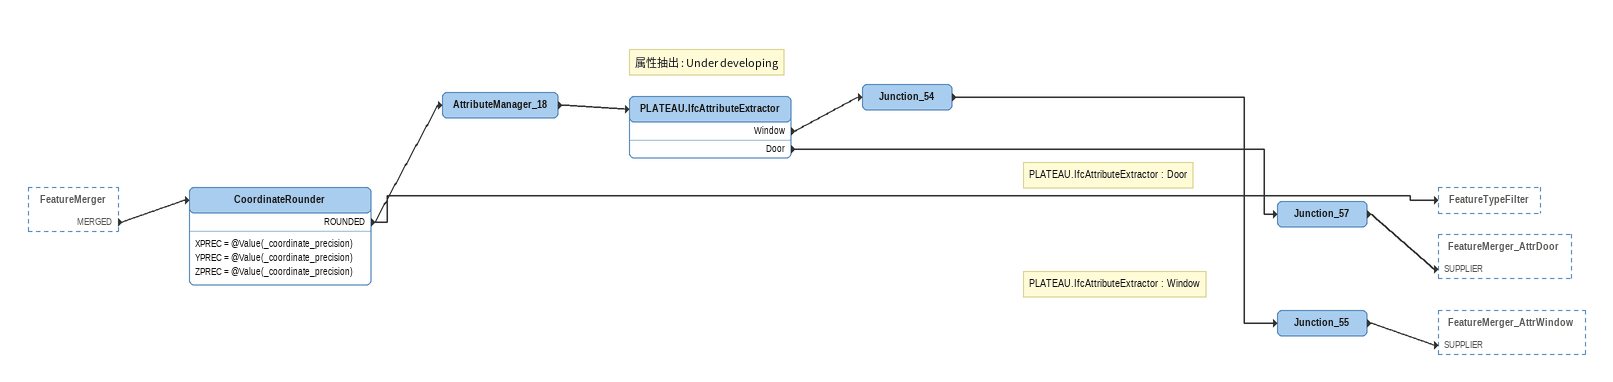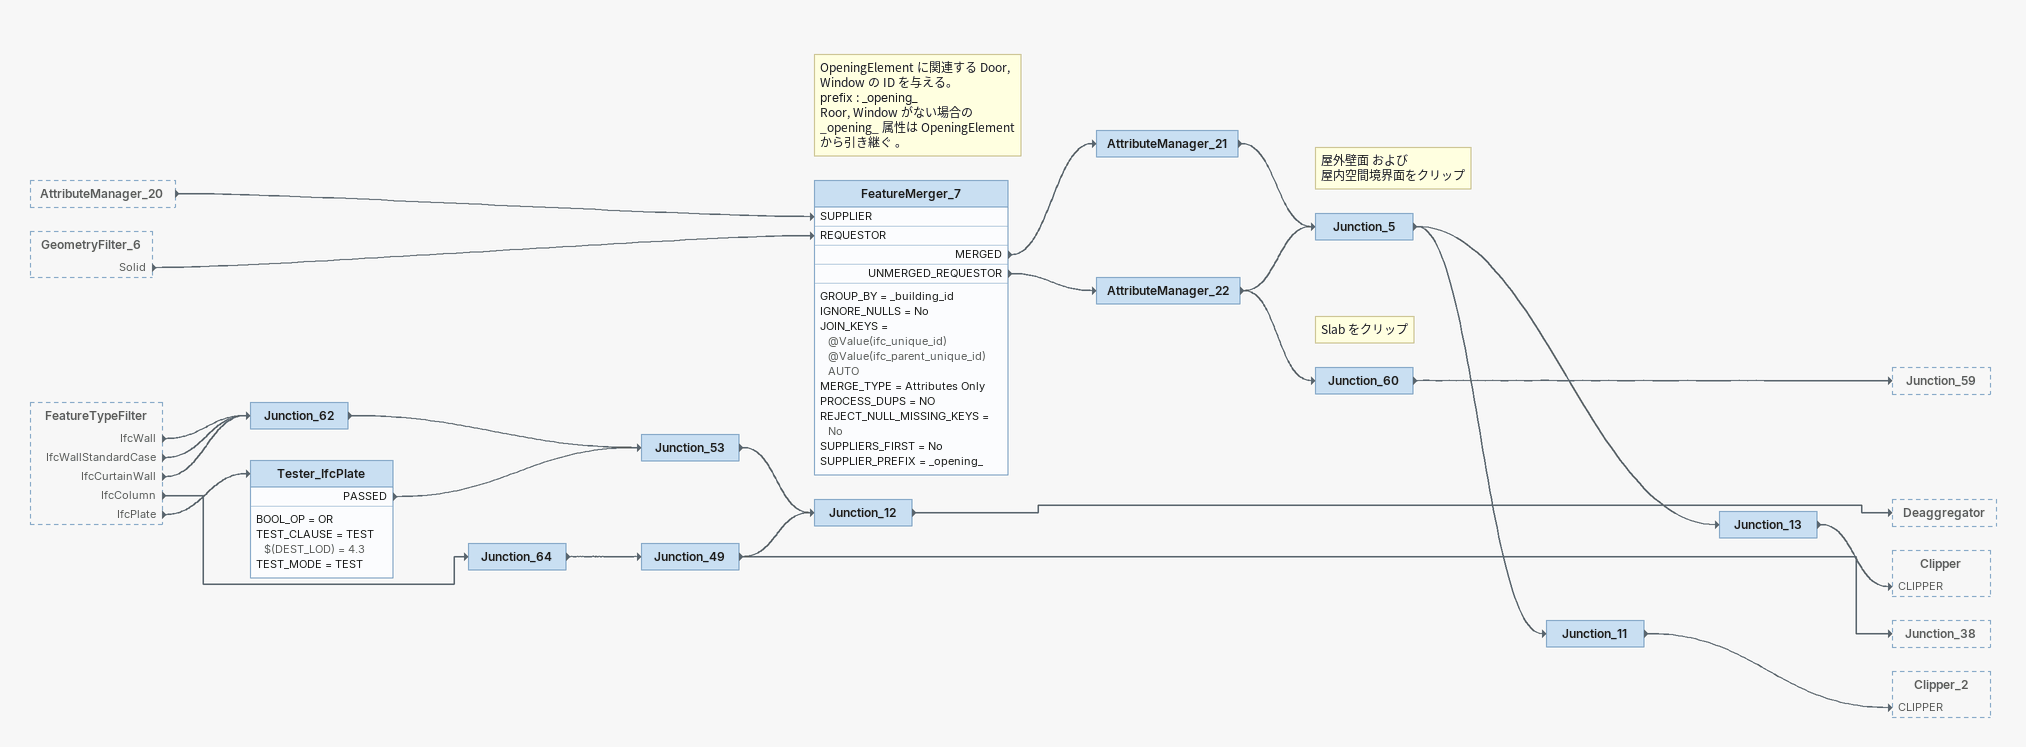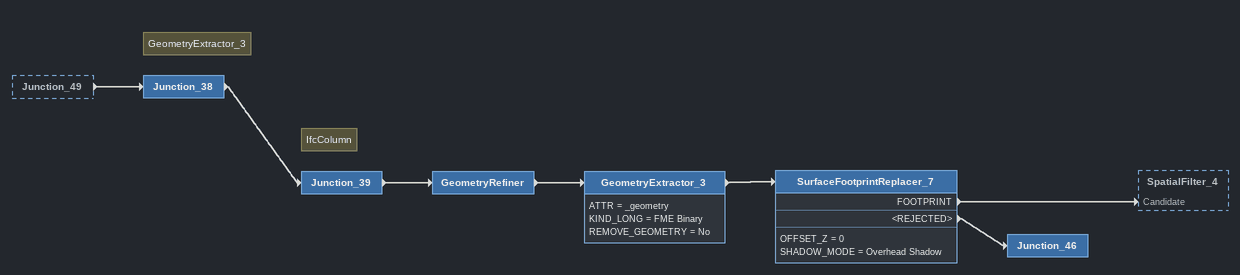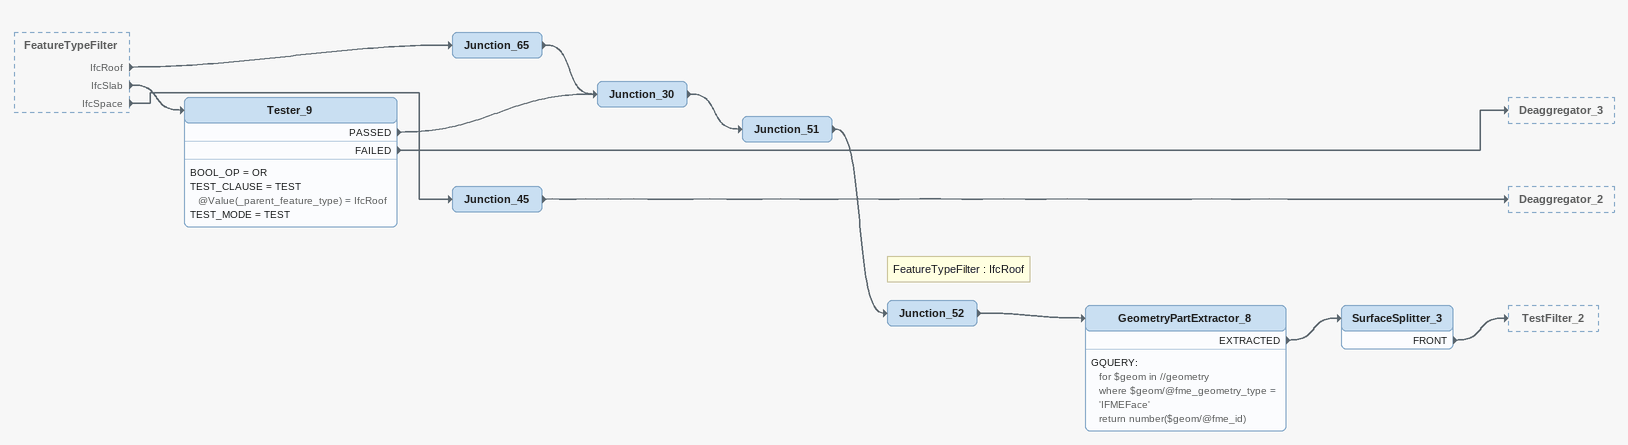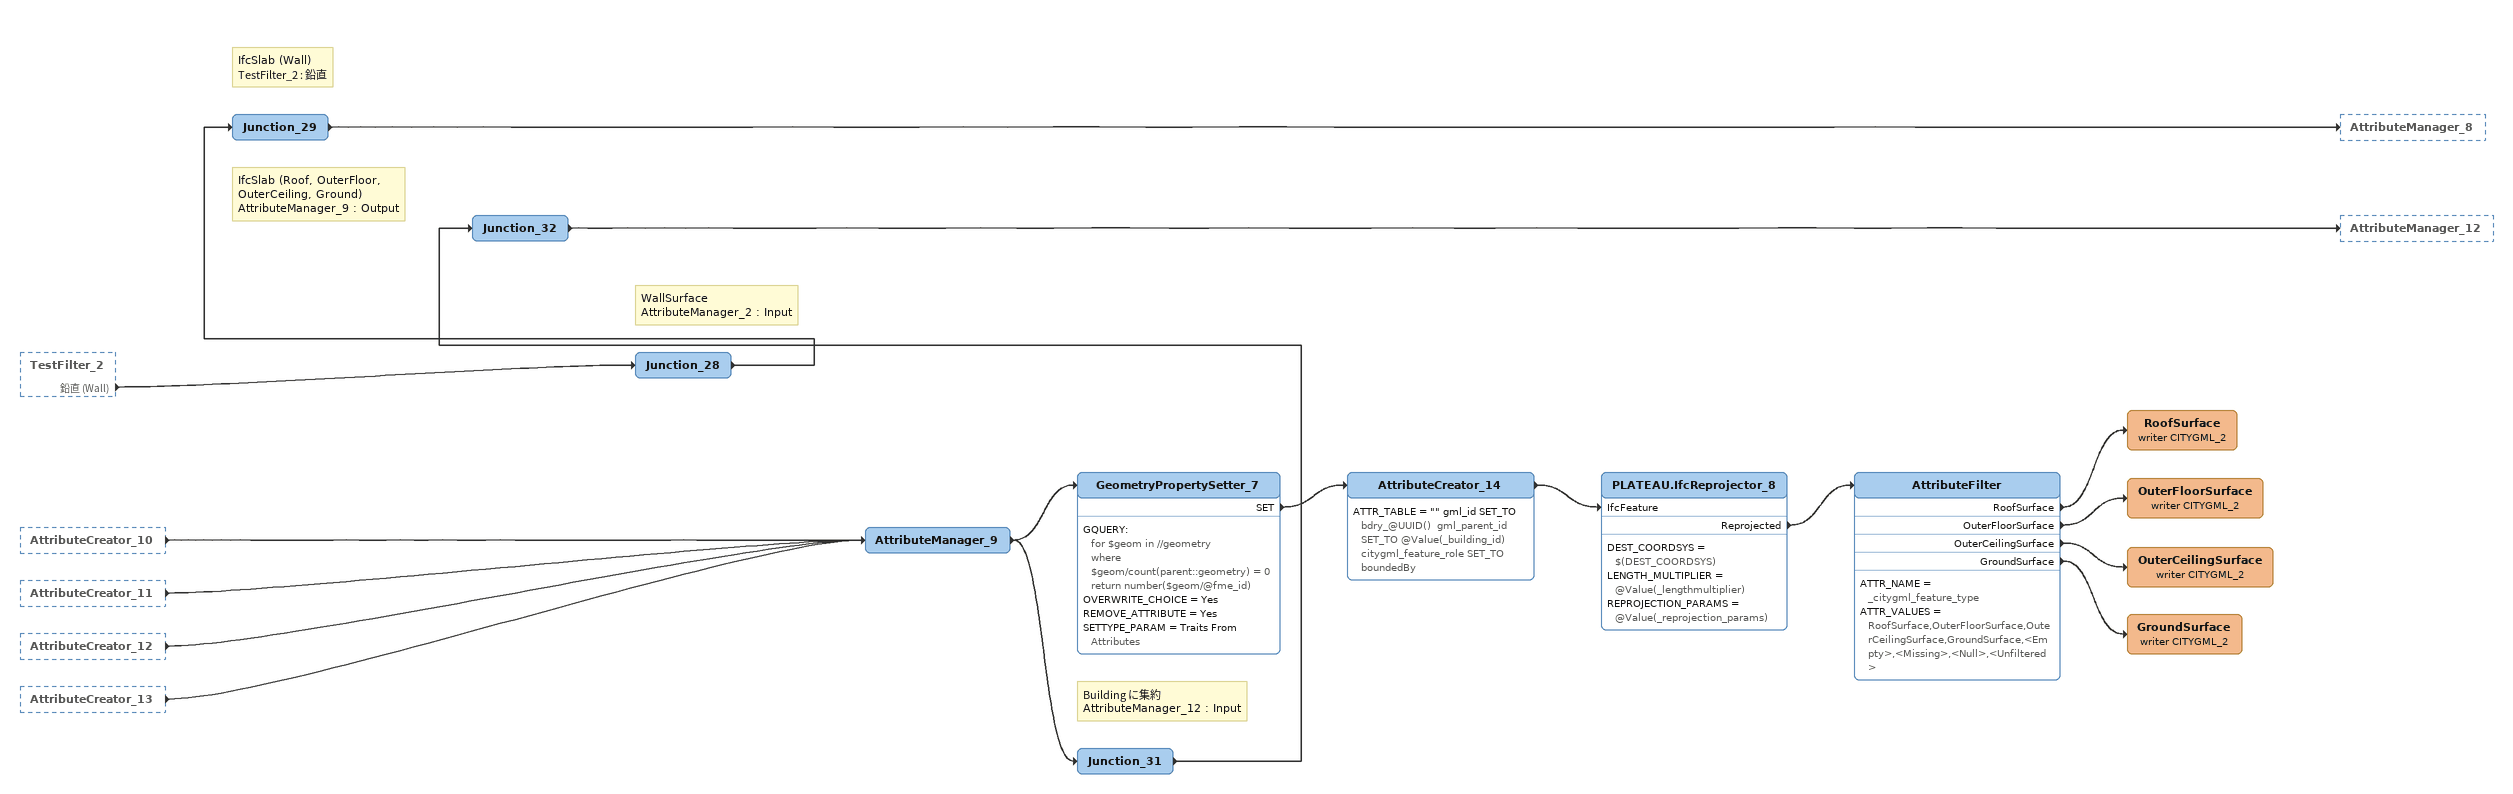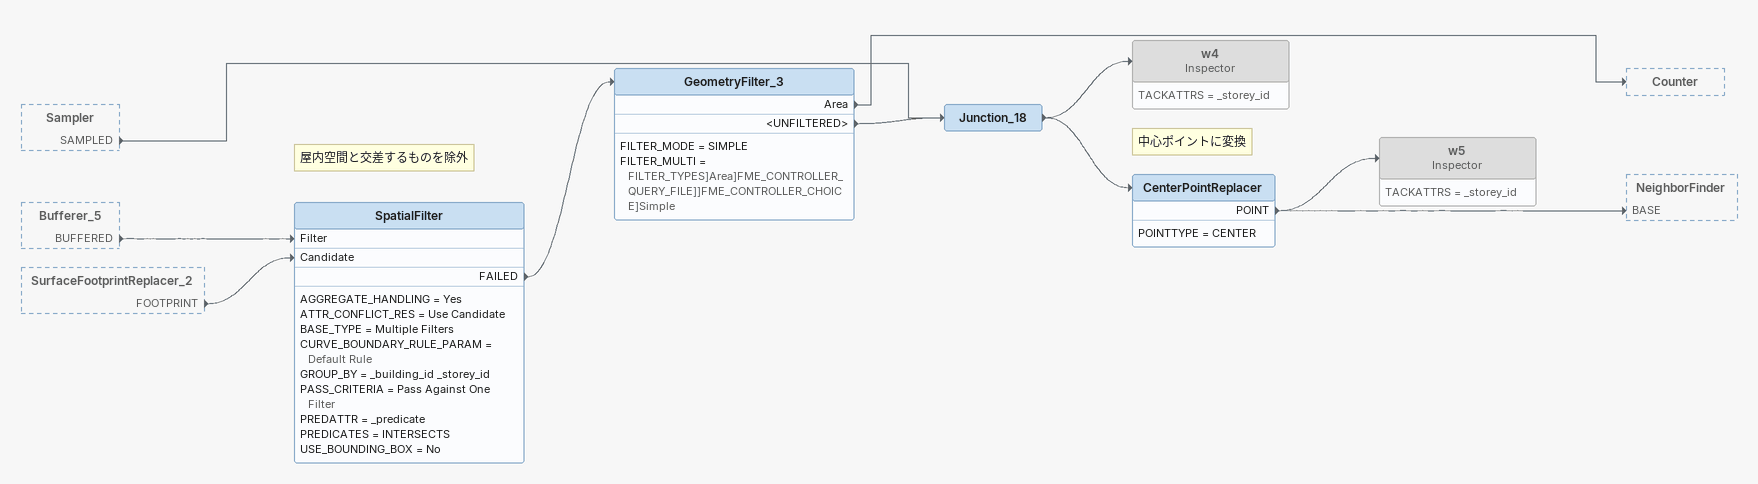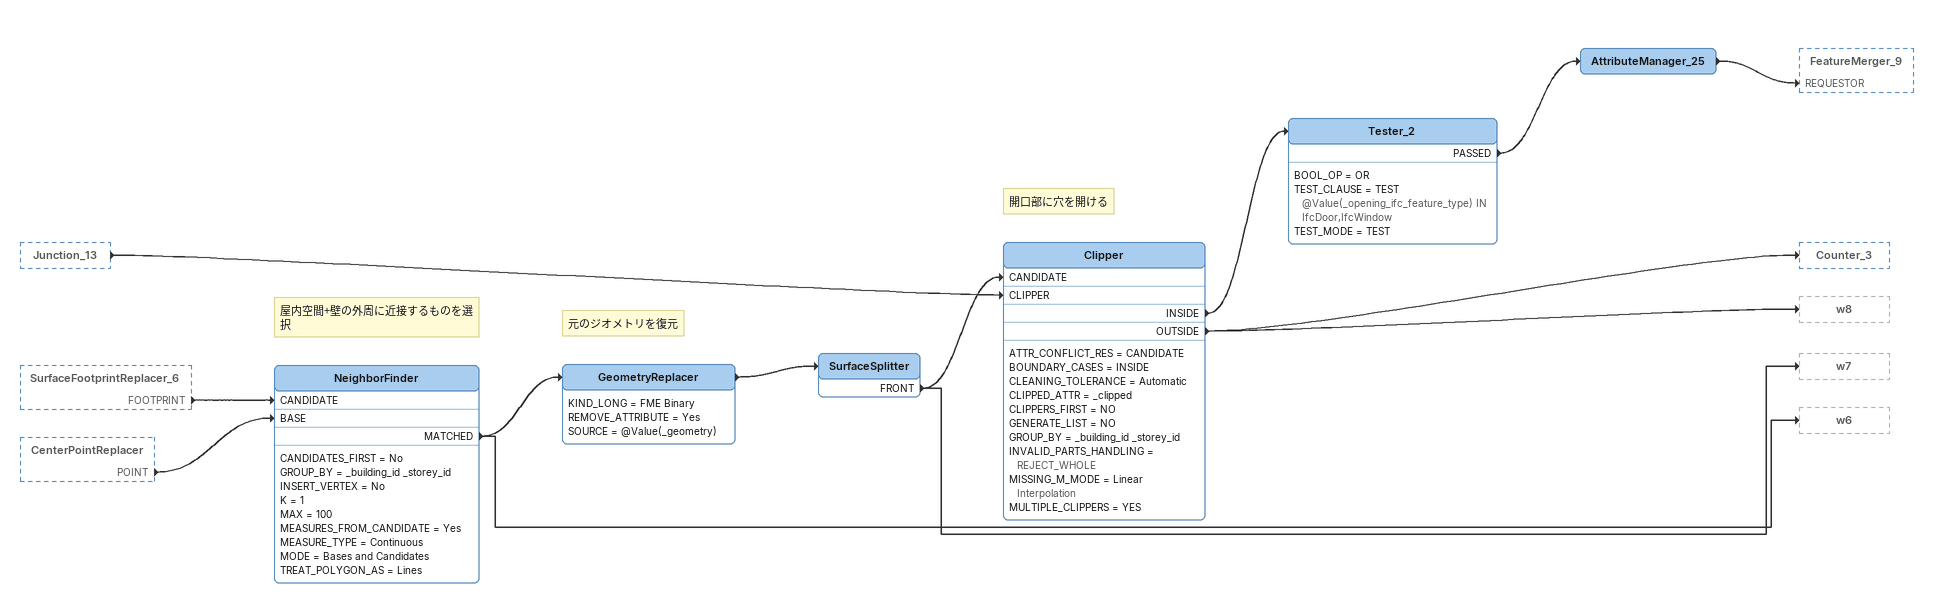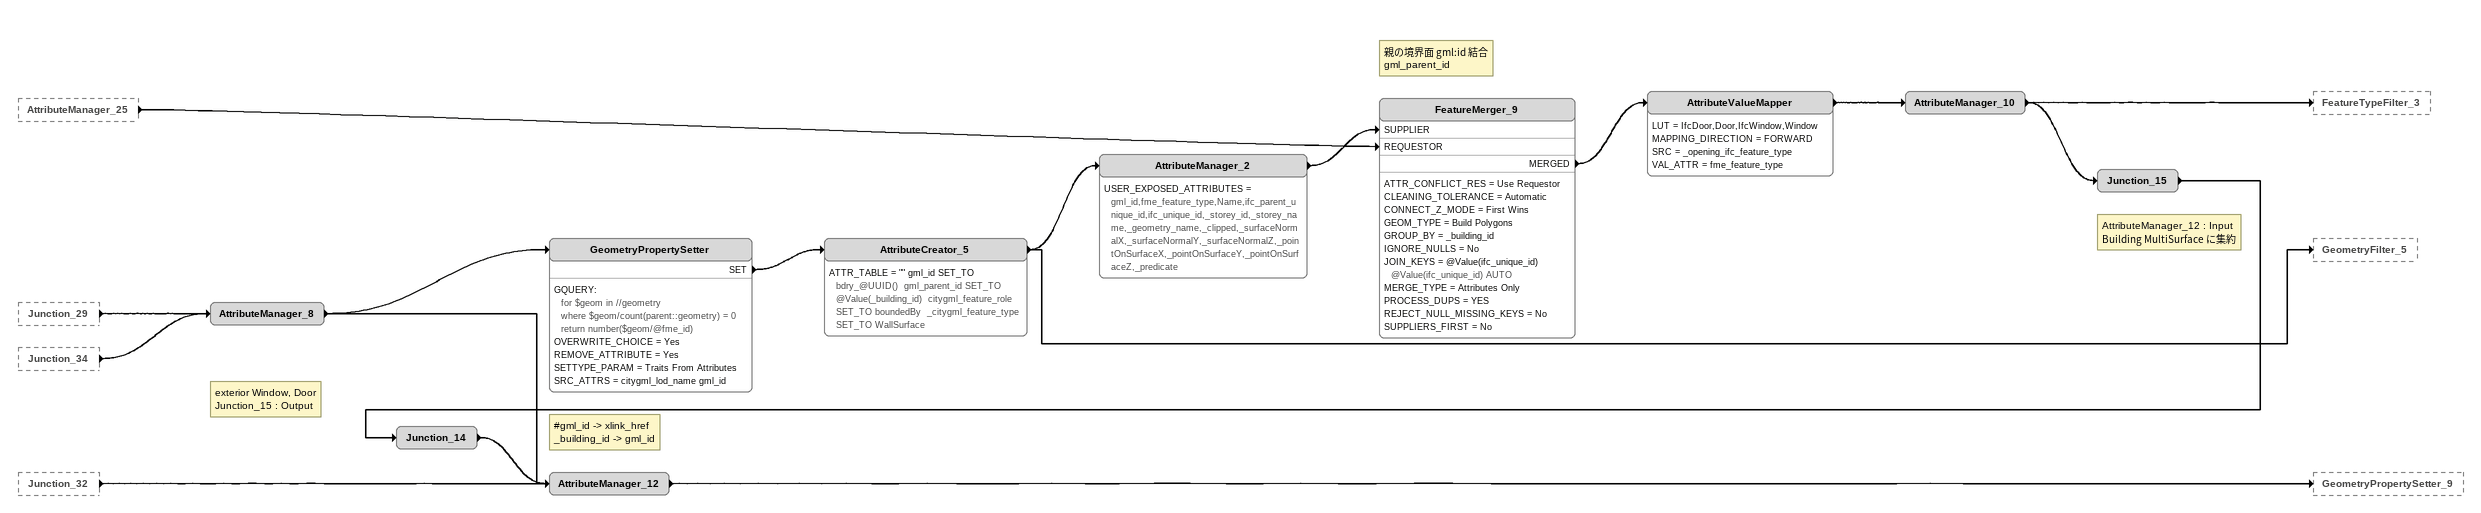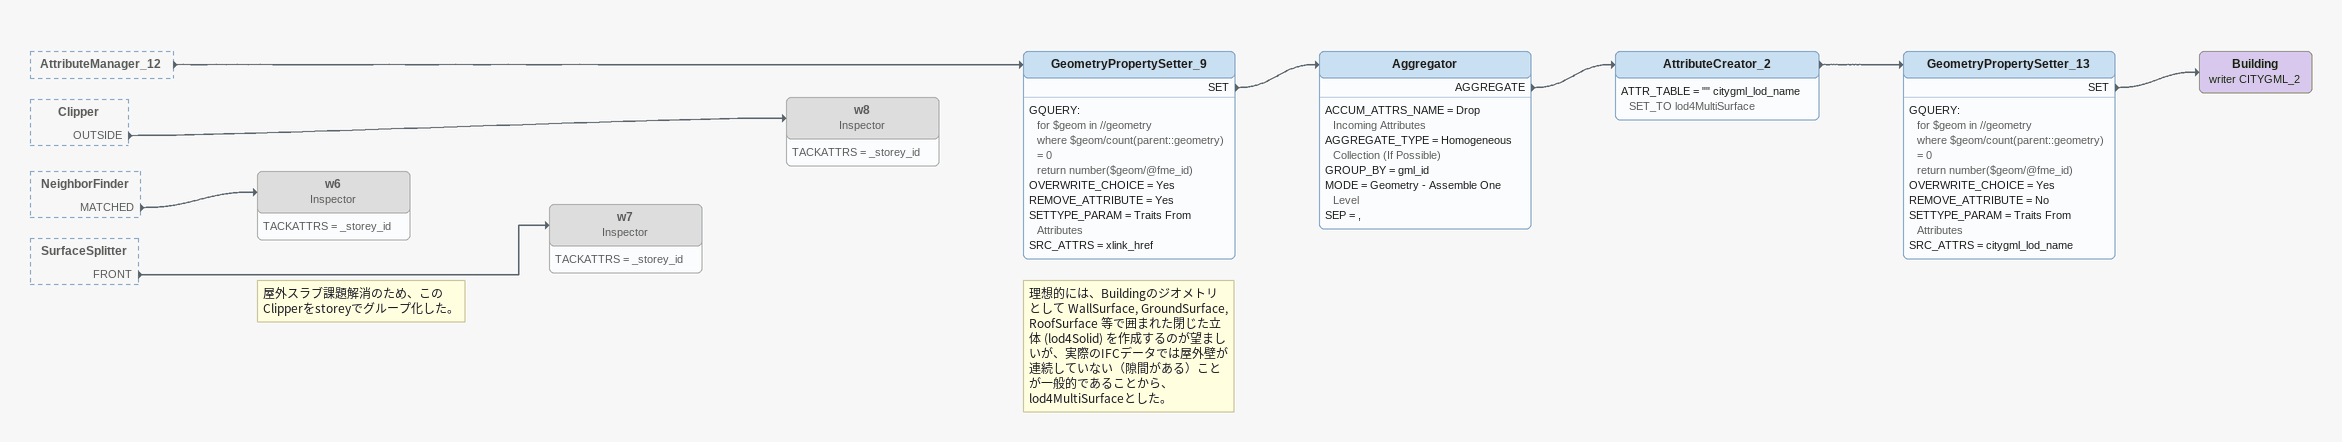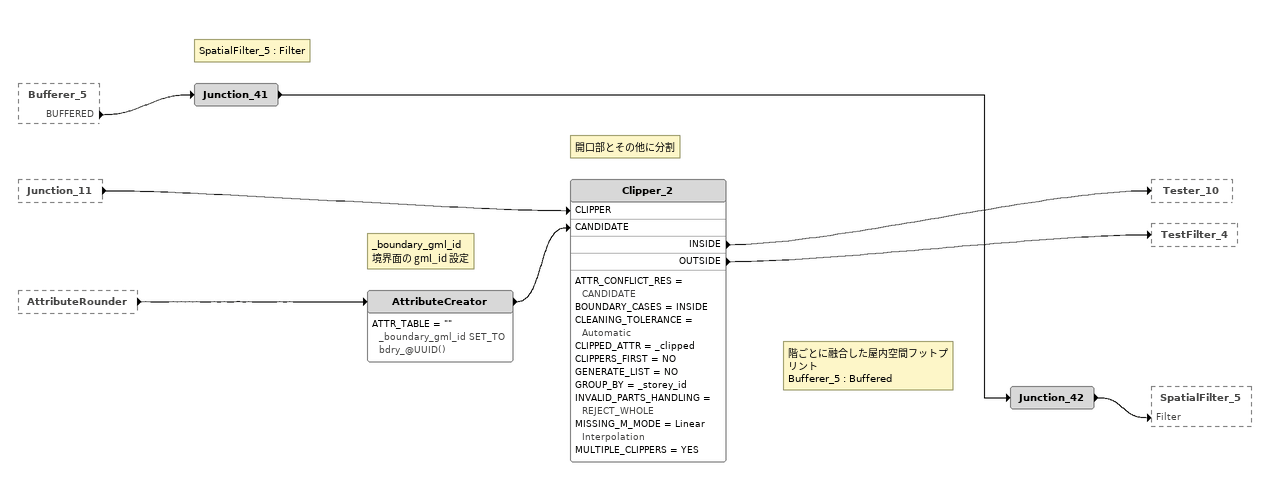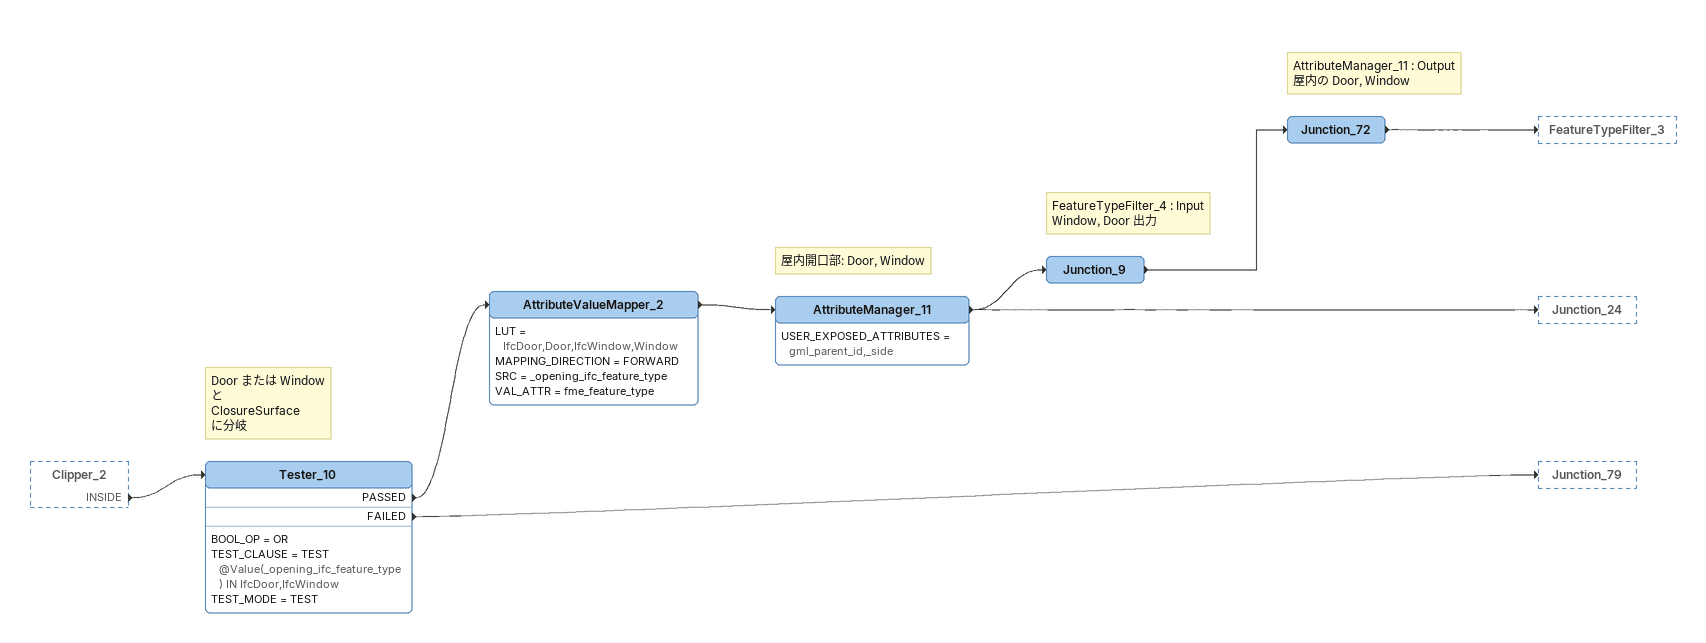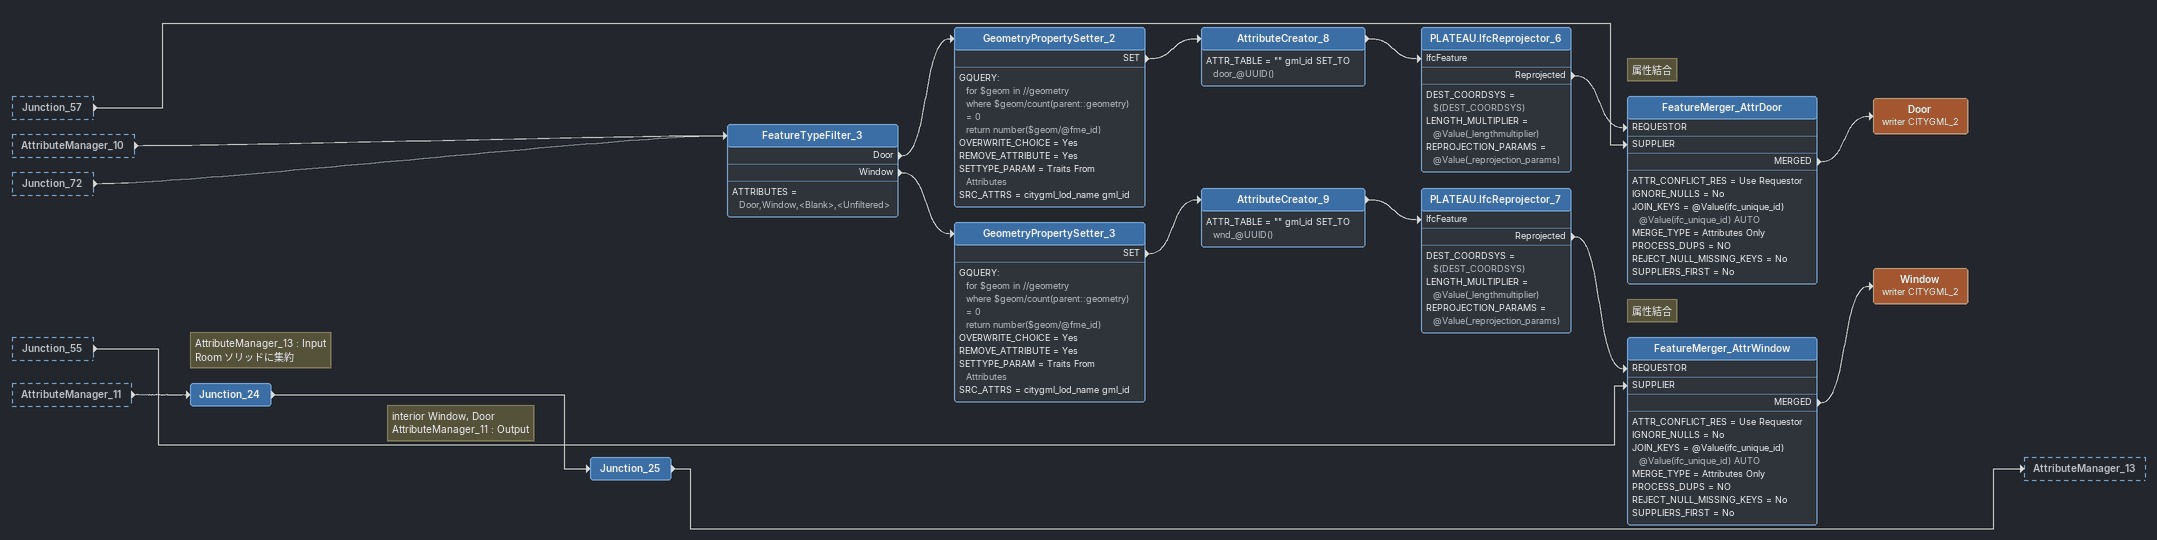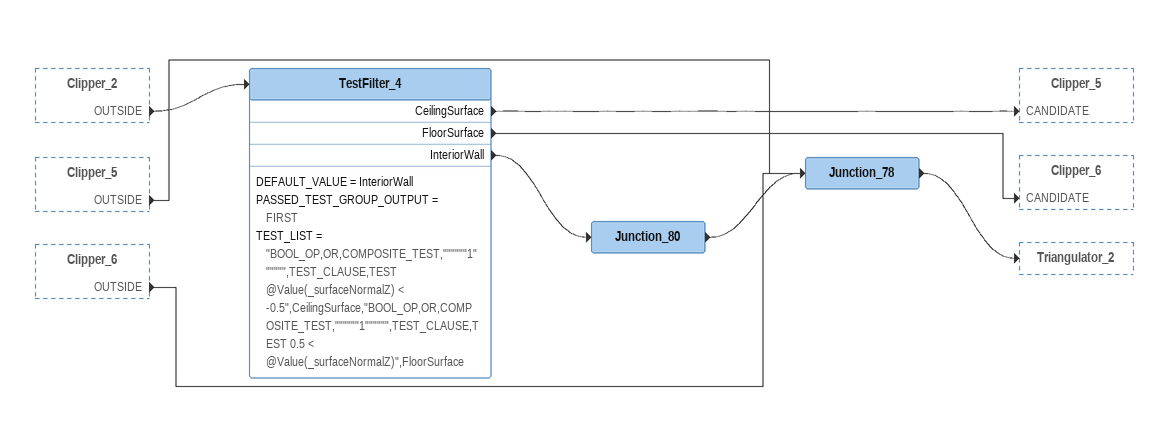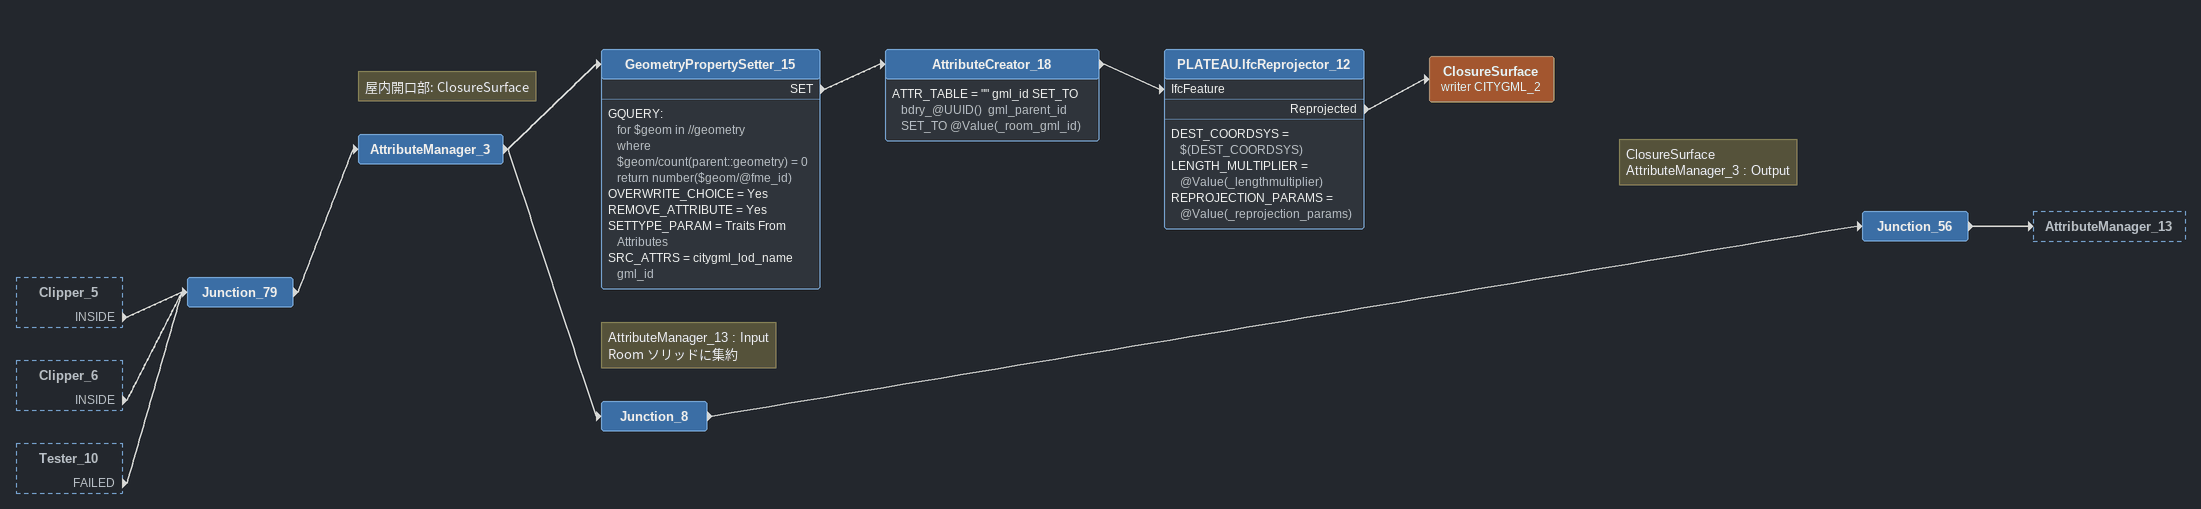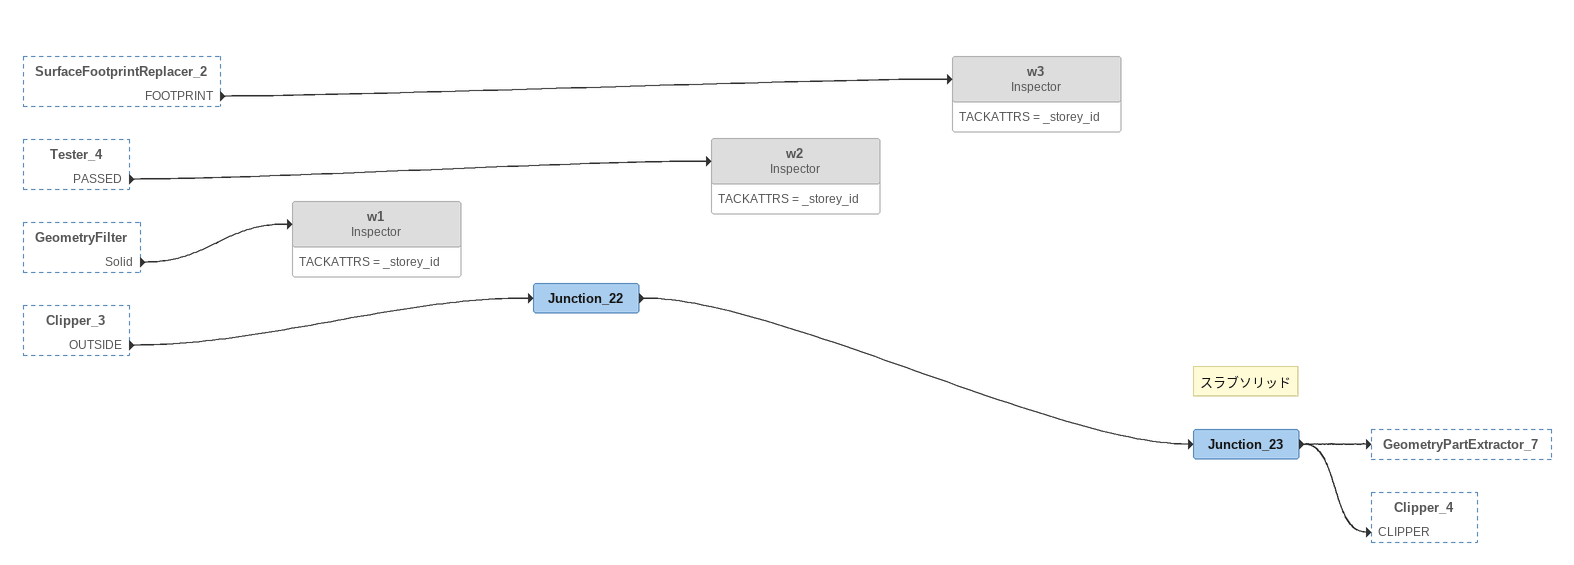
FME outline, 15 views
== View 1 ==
FeatureMerger [outside]
    MERGED -> CoordinateRounder
CoordinateRounder
    XPREC = @Value(_coordinate_precision)
    YPREC = @Value(_coordinate_precision)
    ZPREC = @Value(_coordinate_precision)
    ROUNDED -> FeatureTypeFilter
    ROUNDED -> AttributeManager_18
AttributeManager_18
    -> PLATEAU.IfcAttributeExtractor
Note: 属性抽出 : Under developing
PLATEAU.IfcAttributeExtractor
    Window -> Junction_54
    Door -> Junction_57
Junction_54
    -> Junction_55
Note: PLATEAU.IfcAttributeExtractor : Window
Junction_55
    -> FeatureMerger_AttrWindow [SUPPLIER]
Note: PLATEAU.IfcAttributeExtractor : Door
Junction_57
    -> FeatureMerger_AttrDoor [SUPPLIER]

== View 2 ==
AttributeManager_20 [outside]
    -> FeatureMerger_7 [SUPPLIER]
GeometryFilter_6 [outside]
    Solid -> FeatureMerger_7 [REQUESTOR]
FeatureTypeFilter [outside]
    IfcWall -> Junction_62
    IfcWallStandardCase -> Junction_62
    IfcCurtainWall -> Junction_62
    IfcColumn -> Junction_64
    IfcPlate -> Tester_IfcPlate
Note: OpeningElement に関連する Door, Window の ID を与える。 / prefix : _opening_ / Roor, Window がない場合の _opening_ 属性は OpeningElement から引き継ぐ 。
FeatureMerger_7
    GROUP_BY = _building_id
    IGNORE_NULLS = No
    JOIN_KEYS = @Value(ifc_unique_id) @Value(ifc_parent_unique_id) AUTO
    MERGE_TYPE = Attributes Only
    PROCESS_DUPS = NO
    REJECT_NULL_MISSING_KEYS = No
    SUPPLIERS_FIRST = No
    SUPPLIER_PREFIX = _opening_
    MERGED -> AttributeManager_21
    UNMERGED_REQUESTOR -> AttributeManager_22
AttributeManager_21
    -> Junction_5
AttributeManager_22
    -> Junction_5
    -> Junction_60
Note: 屋外壁面 および / 屋内空間境界面をクリップ
Junction_5
    -> Junction_11
    -> Junction_13
Junction_13
    -> Clipper [CLIPPER]
Junction_11
    -> Clipper_2 [CLIPPER]
Note: Slab をクリップ
Junction_60
    -> Junction_59
Junction_62
    -> Junction_53
Tester_IfcPlate
    BOOL_OP = OR
    TEST_CLAUSE = TEST $(DEST_LOD) = 4.3
    TEST_MODE = TEST
    PASSED -> Junction_53
Junction_53
    -> Junction_12
Junction_64
    -> Junction_49
Junction_49
    -> Junction_12
    -> Junction_38
Junction_12
    -> Deaggregator

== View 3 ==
Junction_49 [outside]
    -> Junction_38
Note: GeometryExtractor_3
Junction_38
    -> Junction_39
Note: IfcColumn
Junction_39
    -> GeometryRefiner
GeometryRefiner
    -> GeometryExtractor_3
GeometryExtractor_3
    ATTR = _geometry
    KIND_LONG = FME Binary
    REMOVE_GEOMETRY = No
    -> SurfaceFootprintReplacer_7
SurfaceFootprintReplacer_7
    OFFSET_Z = 0
    SHADOW_MODE = Overhead Shadow
    FOOTPRINT -> SpatialFilter_4 [Candidate]
    <REJECTED> -> Junction_46
Junction_46

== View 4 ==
FeatureTypeFilter [outside]
    IfcRoof -> Junction_65
    IfcSlab -> Tester_9
    IfcSpace -> Junction_45
Junction_65
    -> Junction_30
Tester_9
    BOOL_OP = OR
    TEST_CLAUSE = TEST @Value(_parent_feature_type) = IfcRoof
    TEST_MODE = TEST
    PASSED -> Junction_30
    FAILED -> Deaggregator_3
Junction_30
    -> Junction_51
Junction_51
    -> Junction_52
Note: FeatureTypeFilter : IfcRoof
Junction_52
    -> GeometryPartExtractor_8
GeometryPartExtractor_8
    GQUERY:
      for $geom in //geometry
      where $geom/@fme_geometry_type = 'IFMEFace'
      return number($geom/@fme_id)
    EXTRACTED -> SurfaceSplitter_3
SurfaceSplitter_3
    FRONT -> TestFilter_2
Junction_45
    -> Deaggregator_2

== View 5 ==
TestFilter_2 [outside]
    鉛直 (Wall) -> Junction_28
AttributeCreator_10 [outside]
    -> AttributeManager_9
AttributeCreator_11 [outside]
    -> AttributeManager_9
AttributeCreator_12 [outside]
    -> AttributeManager_9
AttributeCreator_13 [outside]
    -> AttributeManager_9
Note: WallSurface / AttributeManager_2 : Input
Junction_28
    -> Junction_29
Note: IfcSlab (Wall) / TestFilter_2 : 鉛直
Junction_29
    -> AttributeManager_8
AttributeManager_9
    -> Junction_31
    -> GeometryPropertySetter_7
GeometryPropertySetter_7
    GQUERY:
      for $geom in //geometry
      where $geom/count(parent::geometry) = 0
      return number($geom/@fme_id)
    OVERWRITE_CHOICE = Yes
    REMOVE_ATTRIBUTE = Yes
    SETTYPE_PARAM = Traits From Attributes
    SET -> AttributeCreator_14
AttributeCreator_14
    ATTR_TABLE = "" gml_id SET_TO bdry_@UUID()  gml_parent_id SET_TO @Value(_building_id)  citygml_feature_role SET_TO boundedBy
    -> PLATEAU.IfcReprojector_8 [IfcFeature]
PLATEAU.IfcReprojector_8
    DEST_COORDSYS = $(DEST_COORDSYS)
    LENGTH_MULTIPLIER = @Value(_lengthmultiplier)
    REPROJECTION_PARAMS = @Value(_reprojection_params)
    Reprojected -> AttributeFilter
AttributeFilter
    ATTR_NAME = _citygml_feature_type
    ATTR_VALUES = RoofSurface,OuterFloorSurface,OuterCeilingSurface,GroundSurface,<Empty>,<Missing>,<Null>,<Unfiltered>
    RoofSurface -> RoofSurface (writer CITYGML_2)
    OuterFloorSurface -> OuterFloorSurface (writer CITYGML_2)
    OuterCeilingSurface -> OuterCeilingSurface (writer CITYGML_2)
    GroundSurface -> GroundSurface (writer CITYGML_2)
RoofSurface (writer CITYGML_2)
OuterFloorSurface (writer CITYGML_2)
OuterCeilingSurface (writer CITYGML_2)
GroundSurface (writer CITYGML_2)
Note: Building に集約 / AttributeManager_12 : Input
Junction_31
    -> Junction_32
Note: IfcSlab (Roof, OuterFloor, OuterCeiling, Ground) / AttributeManager_9 : Output
Junction_32
    -> AttributeManager_12

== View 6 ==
Sampler [outside]
    SAMPLED -> Junction_18
Bufferer_5 [outside]
    BUFFERED -> SpatialFilter [Filter]
SurfaceFootprintReplacer_2 [outside]
    FOOTPRINT -> SpatialFilter [Candidate]
Note: 屋内空間と交差するものを除外
SpatialFilter
    AGGREGATE_HANDLING = Yes
    ATTR_CONFLICT_RES = Use Candidate
    BASE_TYPE = Multiple Filters
    CURVE_BOUNDARY_RULE_PARAM = Default Rule
    GROUP_BY = _building_id _storey_id
    PASS_CRITERIA = Pass Against One Filter
    PREDATTR = _predicate
    PREDICATES = INTERSECTS
    USE_BOUNDING_BOX = No
    FAILED -> GeometryFilter_3
GeometryFilter_3
    FILTER_MODE = SIMPLE
    FILTER_MULTI = FILTER_TYPES]Area]FME_CONTROLLER_QUERY_FILE]]FME_CONTROLLER_CHOICE]Simple
    Area -> Counter
    <UNFILTERED> -> Junction_18
Junction_18
    -> CenterPointReplacer
    -> w4
w4: Inspector [off]
    TACKATTRS = _storey_id
Note: 中心ポイントに変換
CenterPointReplacer
    POINTTYPE = CENTER
    POINT -> NeighborFinder [BASE]
    POINT -> w5
w5: Inspector [off]
    TACKATTRS = _storey_id

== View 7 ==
Junction_13 [outside]
    -> Clipper [CLIPPER]
SurfaceFootprintReplacer_6 [outside]
    FOOTPRINT -> NeighborFinder [CANDIDATE]
CenterPointReplacer [outside]
    POINT -> NeighborFinder [BASE]
Note: 屋内空間+壁の外周に近接するものを選択
NeighborFinder
    CANDIDATES_FIRST = No
    GROUP_BY = _building_id _storey_id
    INSERT_VERTEX = No
    K = 1
    MAX = 100
    MEASURES_FROM_CANDIDATE = Yes
    MEASURE_TYPE = Continuous
    MODE = Bases and Candidates
    TREAT_POLYGON_AS = Lines
    MATCHED -> GeometryReplacer
    MATCHED -> w6
Note: 元のジオメトリを復元
GeometryReplacer
    KIND_LONG = FME Binary
    REMOVE_ATTRIBUTE = Yes
    SOURCE = @Value(_geometry)
    -> SurfaceSplitter
SurfaceSplitter
    FRONT -> Clipper [CANDIDATE]
    FRONT -> w7
Note: 開口部に穴を開ける
Clipper
    ATTR_CONFLICT_RES = CANDIDATE
    BOUNDARY_CASES = INSIDE
    CLEANING_TOLERANCE = Automatic
    CLIPPED_ATTR = _clipped
    CLIPPERS_FIRST = NO
    GENERATE_LIST = NO
    GROUP_BY = _building_id _storey_id
    INVALID_PARTS_HANDLING = REJECT_WHOLE
    MISSING_M_MODE = Linear Interpolation
    MULTIPLE_CLIPPERS = YES
    INSIDE -> Tester_2
    OUTSIDE -> Counter_3
    OUTSIDE -> w8
Tester_2
    BOOL_OP = OR
    TEST_CLAUSE = TEST @Value(_opening_ifc_feature_type) IN IfcDoor,IfcWindow
    TEST_MODE = TEST
    PASSED -> AttributeManager_25
AttributeManager_25
    -> FeatureMerger_9 [REQUESTOR]

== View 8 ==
AttributeManager_25 [outside]
    -> FeatureMerger_9 [REQUESTOR]
Junction_29 [outside]
    -> AttributeManager_8
Junction_34 [outside]
    -> AttributeManager_8
Junction_32 [outside]
    -> AttributeManager_12
AttributeManager_8
    -> AttributeManager_12
    -> GeometryPropertySetter
GeometryPropertySetter
    GQUERY:
      for $geom in //geometry
      where $geom/count(parent::geometry) = 0
      return number($geom/@fme_id)
    OVERWRITE_CHOICE = Yes
    REMOVE_ATTRIBUTE = Yes
    SETTYPE_PARAM = Traits From Attributes
    SRC_ATTRS = citygml_lod_name gml_id
    SET -> AttributeCreator_5
AttributeCreator_5
    ATTR_TABLE = "" gml_id SET_TO bdry_@UUID()  gml_parent_id SET_TO @Value(_building_id)  citygml_feature_role SET_TO boundedBy  _citygml_feature_type SET_TO WallSurface
    -> GeometryFilter_5
    -> AttributeManager_2
AttributeManager_2
    USER_EXPOSED_ATTRIBUTES = gml_id,fme_feature_type,Name,ifc_parent_unique_id,ifc_unique_id,_storey_id,_storey_name,_geometry_name,_clipped,_surfaceNormalX,_surfaceNormalY,_surfaceNormalZ,_pointOnSurfaceX,_pointOnSurfaceY,_pointOnSurfaceZ,_predicate
    -> FeatureMerger_9 [SUPPLIER]
Note: 親の境界面 gml:id 結合 / gml_parent_id
FeatureMerger_9
    ATTR_CONFLICT_RES = Use Requestor
    CLEANING_TOLERANCE = Automatic
    CONNECT_Z_MODE = First Wins
    GEOM_TYPE = Build Polygons
    GROUP_BY = _building_id
    IGNORE_NULLS = No
    JOIN_KEYS = @Value(ifc_unique_id) @Value(ifc_unique_id) AUTO
    MERGE_TYPE = Attributes Only
    PROCESS_DUPS = YES
    REJECT_NULL_MISSING_KEYS = No
    SUPPLIERS_FIRST = No
    MERGED -> AttributeValueMapper
AttributeValueMapper
    LUT = IfcDoor,Door,IfcWindow,Window
    MAPPING_DIRECTION = FORWARD
    SRC = _opening_ifc_feature_type
    VAL_ATTR = fme_feature_type
    -> AttributeManager_10
AttributeManager_10
    -> Junction_15
    -> FeatureTypeFilter_3
Note: AttributeManager_12 : Input / Building MultiSurface に集約
Junction_15
    -> Junction_14
Note: exterior Window, Door / Junction_15 : Output
Junction_14
    -> AttributeManager_12
Note: #gml_id -> xlink_href / _building_id -> gml_id
AttributeManager_12
    -> GeometryPropertySetter_9

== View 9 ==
AttributeManager_12 [outside]
    -> GeometryPropertySetter_9
Clipper [outside]
    OUTSIDE -> w8
NeighborFinder [outside]
    MATCHED -> w6
SurfaceSplitter [outside]
    FRONT -> w7
Note: 理想的には、Buildingのジオメトリとして WallSurface, GroundSurface, RoofSurface 等で囲まれた閉じた立体 (lod4Solid) を作成するのが望ましいが、実際のIFCデータでは屋外壁が連続していない（隙間がある）ことが一般的であることから、lod4MultiSurfaceとした。
GeometryPropertySetter_9
    GQUERY:
      for $geom in //geometry
      where $geom/count(parent::geometry) = 0
      return number($geom/@fme_id)
    OVERWRITE_CHOICE = Yes
    REMOVE_ATTRIBUTE = Yes
    SETTYPE_PARAM = Traits From Attributes
    SRC_ATTRS = xlink_href
    SET -> Aggregator
Aggregator
    ACCUM_ATTRS_NAME = Drop Incoming Attributes
    AGGREGATE_TYPE = Homogeneous Collection (If Possible)
    GROUP_BY = gml_id
    MODE = Geometry - Assemble One Level
    SEP = ,
    AGGREGATE -> AttributeCreator_2
AttributeCreator_2
    ATTR_TABLE = "" citygml_lod_name SET_TO lod4MultiSurface
    -> GeometryPropertySetter_13
GeometryPropertySetter_13
    GQUERY:
      for $geom in //geometry
      where $geom/count(parent::geometry) = 0
      return number($geom/@fme_id)
    OVERWRITE_CHOICE = Yes
    REMOVE_ATTRIBUTE = No
    SETTYPE_PARAM = Traits From Attributes
    SRC_ATTRS = citygml_lod_name
    SET -> Building (writer CITYGML_2)
Building (writer CITYGML_2)
w8: Inspector [off]
    TACKATTRS = _storey_id
w7: Inspector [off]
    TACKATTRS = _storey_id
Note: 屋外スラブ課題解消のため、このClipperをstoreyでグループ化した。
w6: Inspector [off]
    TACKATTRS = _storey_id

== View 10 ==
Bufferer_5 [outside]
    BUFFERED -> Junction_41
Junction_11 [outside]
    -> Clipper_2 [CLIPPER]
AttributeRounder [outside]
    -> AttributeCreator
Note: SpatialFilter_5 : Filter
Junction_41
    -> Junction_42
Note: 階ごとに融合した屋内空間フットプリント / Bufferer_5 : Buffered
Junction_42
    -> SpatialFilter_5 [Filter]
Note: _boundary_gml_id / 境界面の gml_id 設定
AttributeCreator
    ATTR_TABLE = "" _boundary_gml_id SET_TO bdry_@UUID()
    -> Clipper_2 [CANDIDATE]
Note: 開口部とその他に分割
Clipper_2
    ATTR_CONFLICT_RES = CANDIDATE
    BOUNDARY_CASES = INSIDE
    CLEANING_TOLERANCE = Automatic
    CLIPPED_ATTR = _clipped
    CLIPPERS_FIRST = NO
    GENERATE_LIST = NO
    GROUP_BY = _storey_id
    INVALID_PARTS_HANDLING = REJECT_WHOLE
    MISSING_M_MODE = Linear Interpolation
    MULTIPLE_CLIPPERS = YES
    INSIDE -> Tester_10
    OUTSIDE -> TestFilter_4

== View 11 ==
Clipper_2 [outside]
    INSIDE -> Tester_10
Note: Door または Window / と / ClosureSurface / に分岐
Tester_10
    BOOL_OP = OR
    TEST_CLAUSE = TEST @Value(_opening_ifc_feature_type) IN IfcDoor,IfcWindow
    TEST_MODE = TEST
    PASSED -> AttributeValueMapper_2
    FAILED -> Junction_79
AttributeValueMapper_2
    LUT = IfcDoor,Door,IfcWindow,Window
    MAPPING_DIRECTION = FORWARD
    SRC = _opening_ifc_feature_type
    VAL_ATTR = fme_feature_type
    -> AttributeManager_11
Note: 屋内開口部: Door, Window
AttributeManager_11
    USER_EXPOSED_ATTRIBUTES = gml_parent_id,_side
    -> Junction_24
    -> Junction_9
Note: FeatureTypeFilter_4 : Input / Window, Door 出力
Junction_9
    -> Junction_72
Note: AttributeManager_11 : Output / 屋内の Door, Window
Junction_72
    -> FeatureTypeFilter_3

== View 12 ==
Junction_57 [outside]
    -> FeatureMerger_AttrDoor [SUPPLIER]
AttributeManager_10 [outside]
    -> FeatureTypeFilter_3
Junction_72 [outside]
    -> FeatureTypeFilter_3
Junction_55 [outside]
    -> FeatureMerger_AttrWindow [SUPPLIER]
AttributeManager_11 [outside]
    -> Junction_24
FeatureTypeFilter_3
    ATTRIBUTES = Door,Window,<Blank>,<Unfiltered>
    Door -> GeometryPropertySetter_2
    Window -> GeometryPropertySetter_3
GeometryPropertySetter_2
    GQUERY:
      for $geom in //geometry
      where $geom/count(parent::geometry) = 0
      return number($geom/@fme_id)
    OVERWRITE_CHOICE = Yes
    REMOVE_ATTRIBUTE = Yes
    SETTYPE_PARAM = Traits From Attributes
    SRC_ATTRS = citygml_lod_name gml_id
    SET -> AttributeCreator_8
AttributeCreator_8
    ATTR_TABLE = "" gml_id SET_TO door_@UUID()
    -> PLATEAU.IfcReprojector_6 [IfcFeature]
PLATEAU.IfcReprojector_6
    DEST_COORDSYS = $(DEST_COORDSYS)
    LENGTH_MULTIPLIER = @Value(_lengthmultiplier)
    REPROJECTION_PARAMS = @Value(_reprojection_params)
    Reprojected -> FeatureMerger_AttrDoor [REQUESTOR]
Note: 属性結合
FeatureMerger_AttrDoor
    ATTR_CONFLICT_RES = Use Requestor
    IGNORE_NULLS = No
    JOIN_KEYS = @Value(ifc_unique_id) @Value(ifc_unique_id) AUTO
    MERGE_TYPE = Attributes Only
    PROCESS_DUPS = NO
    REJECT_NULL_MISSING_KEYS = No
    SUPPLIERS_FIRST = No
    MERGED -> Door (writer CITYGML_2)
Door (writer CITYGML_2)
GeometryPropertySetter_3
    GQUERY:
      for $geom in //geometry
      where $geom/count(parent::geometry) = 0
      return number($geom/@fme_id)
    OVERWRITE_CHOICE = Yes
    REMOVE_ATTRIBUTE = Yes
    SETTYPE_PARAM = Traits From Attributes
    SRC_ATTRS = citygml_lod_name gml_id
    SET -> AttributeCreator_9
AttributeCreator_9
    ATTR_TABLE = "" gml_id SET_TO wnd_@UUID()
    -> PLATEAU.IfcReprojector_7 [IfcFeature]
PLATEAU.IfcReprojector_7
    DEST_COORDSYS = $(DEST_COORDSYS)
    LENGTH_MULTIPLIER = @Value(_lengthmultiplier)
    REPROJECTION_PARAMS = @Value(_reprojection_params)
    Reprojected -> FeatureMerger_AttrWindow [REQUESTOR]
Note: 属性結合
FeatureMerger_AttrWindow
    ATTR_CONFLICT_RES = Use Requestor
    IGNORE_NULLS = No
    JOIN_KEYS = @Value(ifc_unique_id) @Value(ifc_unique_id) AUTO
    MERGE_TYPE = Attributes Only
    PROCESS_DUPS = NO
    REJECT_NULL_MISSING_KEYS = No
    SUPPLIERS_FIRST = No
    MERGED -> Window (writer CITYGML_2)
Window (writer CITYGML_2)
Note: AttributeManager_13 : Input / Room ソリッドに集約
Junction_24
    -> Junction_25
Note: interior Window, Door / AttributeManager_11 : Output
Junction_25
    -> AttributeManager_13

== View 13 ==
Clipper_2 [outside]
    OUTSIDE -> TestFilter_4
Clipper_5 [outside]
    OUTSIDE -> Junction_78
Clipper_6 [outside]
    OUTSIDE -> Junction_78
TestFilter_4
    DEFAULT_VALUE = InteriorWall
    PASSED_TEST_GROUP_OUTPUT = FIRST
    TEST_LIST = "BOOL_OP,OR,COMPOSITE_TEST,""""""1"""""",TEST_CLAUSE,TEST @Value(_surfaceNormalZ) < -0.5",CeilingSurface,"BOOL_OP,OR,COMPOSITE_TEST,""""""1"""""",TEST_CLAUSE,TEST 0.5 < @Value(_surfaceNormalZ)",FloorSurface
    CeilingSurface -> Clipper_5 [CANDIDATE]
    FloorSurface -> Clipper_6 [CANDIDATE]
    InteriorWall -> Junction_80
Junction_80
    -> Junction_78
Junction_78
    -> Triangulator_2

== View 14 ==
Clipper_5 [outside]
    INSIDE -> Junction_79
Clipper_6 [outside]
    INSIDE -> Junction_79
Tester_10 [outside]
    FAILED -> Junction_79
Junction_79
    -> AttributeManager_3
Note: 屋内開口部: ClosureSurface
AttributeManager_3
    -> GeometryPropertySetter_15
    -> Junction_8
GeometryPropertySetter_15
    GQUERY:
      for $geom in //geometry
      where $geom/count(parent::geometry) = 0
      return number($geom/@fme_id)
    OVERWRITE_CHOICE = Yes
    REMOVE_ATTRIBUTE = Yes
    SETTYPE_PARAM = Traits From Attributes
    SRC_ATTRS = citygml_lod_name gml_id
    SET -> AttributeCreator_18
AttributeCreator_18
    ATTR_TABLE = "" gml_id SET_TO bdry_@UUID()  gml_parent_id SET_TO @Value(_room_gml_id)
    -> PLATEAU.IfcReprojector_12 [IfcFeature]
PLATEAU.IfcReprojector_12
    DEST_COORDSYS = $(DEST_COORDSYS)
    LENGTH_MULTIPLIER = @Value(_lengthmultiplier)
    REPROJECTION_PARAMS = @Value(_reprojection_params)
    Reprojected -> ClosureSurface (writer CITYGML_2)
ClosureSurface (writer CITYGML_2)
Note: AttributeManager_13 : Input / Room ソリッドに集約
Junction_8
    -> Junction_56
Note: ClosureSurface / AttributeManager_3 : Output
Junction_56
    -> AttributeManager_13

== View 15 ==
SurfaceFootprintReplacer_2 [outside]
    FOOTPRINT -> w3
Tester_4 [outside]
    PASSED -> w2
GeometryFilter [outside]
    Solid -> w1
Clipper_3 [outside]
    OUTSIDE -> Junction_22
w3: Inspector [off]
    TACKATTRS = _storey_id
w2: Inspector [off]
    TACKATTRS = _storey_id
w1: Inspector [off]
    TACKATTRS = _storey_id
Junction_22
    -> Junction_23
Note: スラブソリッド
Junction_23
    -> GeometryPartExtractor_7
    -> Clipper_4 [CLIPPER]
